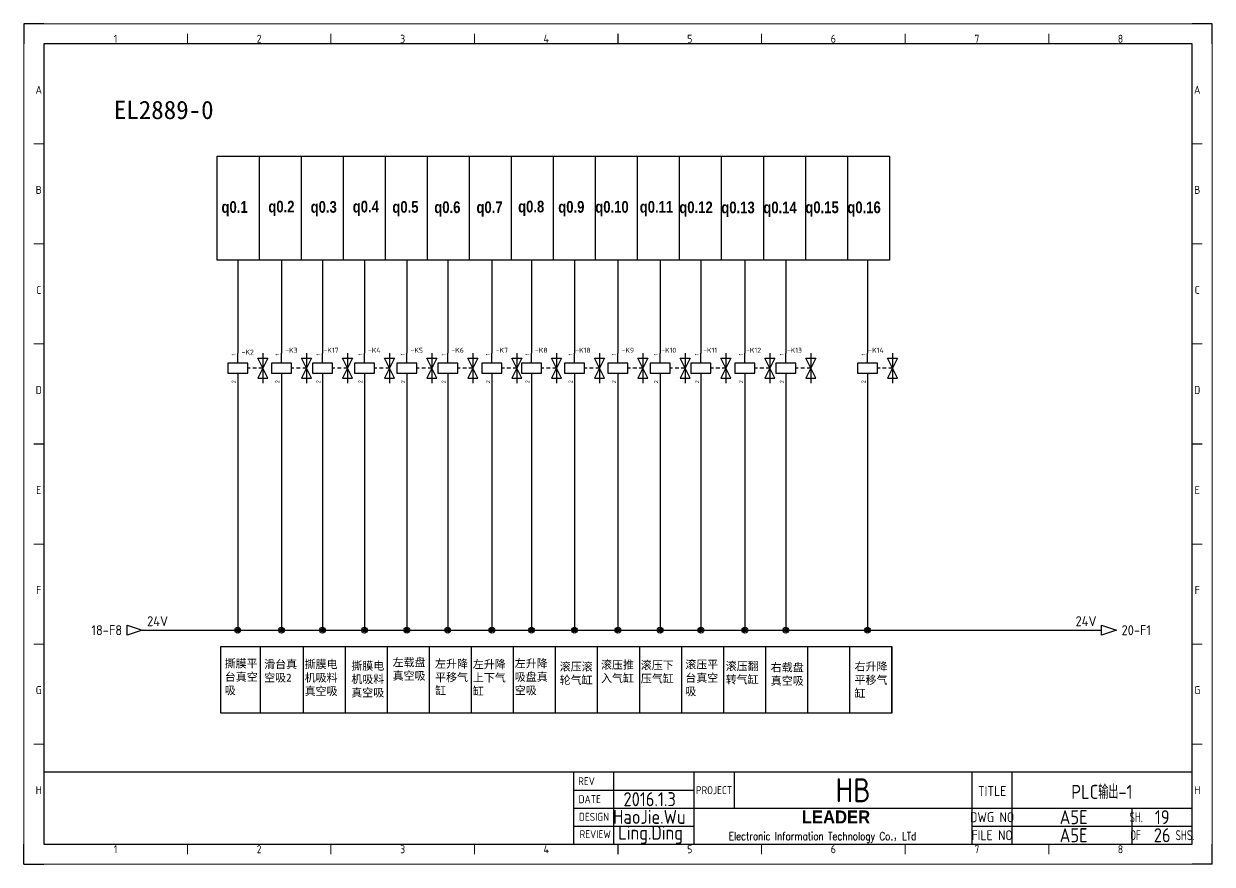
# Model space of a CAD drawing. Header units: millimetres. Extents: x -1699 to 15529, y -2130 to 61.
# Drawn here: x 10380 to 10974, y -2124 to -1704 of the extents above; entities that cross this region are included whole.
import ezdxf
from ezdxf.enums import TextEntityAlignment as Align

# ---------------------------------------------------------------- set-up
doc = ezdxf.new("R2010")
doc.units = ezdxf.units.MM
doc.header["$LTSCALE"] = 10
for name, color, linetype in [('AE_BOR', 1, 'Continuous'), ('SYMS', 7, 'Continuous'), ('TAGS', 51, 'Continuous'), ('TERMS', 123, 'Continuous'), ('WIREREF', 61, 'Continuous'), ('WIREREF_DEST', 61, 'Continuous'), ('XREF', 7, 'Continuous'), ('YEL_14_THHN', 7, 'Continuous'), ('图框_标题栏属性', 1, 'Continuous'), ('图框_标题栏文字', 6, 'Continuous')]:
    doc.layers.add(name, color=color, linetype=linetype)
doc.layers.add('细实线', color=7, linetype='Continuous', lineweight=25)
doc.styles.add('ACGBTS', font='ISOCP.SHX')
doc.styles.add('CCFS', font='', dxfattribs={"height": 0.7})
doc.styles.get("Standard").update_dxf_attribs({"font": 'simplex.shx', "width": 0.8, "height": 1.625, "bigfont": 'spec_bar.shx'})
doc.styles.add('WD_IEC', font='ISOCP2.shx', dxfattribs={"height": 4, "bigfont": 'gbcbig.shx'})
doc.styles.add('工程字', font='gbenor.shx', dxfattribs={"bigfont": 'gbcbig.shx'})
doc.styles.get('CCFS').set_extended_font_data('SimSun')

# ---------------------------------------------------------------- blocks, each defined once
blk = doc.blocks.new('Border')
for p, q in [((584, 410), (10, 410)), ((10, 410), (10, 10)), ((584, 10), (584, 410)), ((10, 10), (584, 10))]:
    blk.add_line(p, q)
at = {"layer": 'AE_BOR', "color": 1, "lineweight": 30}
for p, q in [((10, 420), (0, 420)), ((0, 420), (0, 410)), ((594, 420), (584, 420)), ((594, 410), (594, 420)), ((297, 410), (297, 415)), ((5, 210), (10, 210)), ((584, 210), (589, 210)), ((0, 0), (0, 10)), ((297, 5), (297, 10)), ((594, 0), (594, 10)), ((0, 0), (10, 0)), ((594, 0), (584, 0))]:
    blk.add_line(p, q, dxfattribs=at)
at = {"layer": 'AE_BOR', "color": 1, "lineweight": 15}
for p, q in [((0, 420), (594, 420)), ((0, 0), (0, 420)), ((594, 420), (594, 0)), ((81.75, 410), (81.75, 415)), ((153.5, 410), (153.5, 415)), ((225.25, 410), (225.25, 415)), ((368.75, 410), (368.75, 415)), ((440.5, 410), (440.5, 415)), ((512.25, 410), (512.25, 415)), ((10, 360), (5, 360)), ((589, 360), (584, 360)), ((10, 310), (5, 310)), ((589, 310), (584, 310)), ((10, 260), (5, 260)), ((589, 260), (584, 260)), ((10, 160), (5, 160)), ((589, 160), (584, 160)), ((10, 110), (5, 110)), ((589, 110), (584, 110)), ((10, 60), (5, 60)), ((589, 60), (584, 60)), ((81.75, 5), (81.75, 10)), ((153.5, 5), (153.5, 10)), ((225.25, 5), (225.25, 10)), ((368.75, 5), (368.75, 10)), ((440.5, 5), (440.5, 10)), ((512.25, 5), (512.25, 10)), ((594, 0), (0, 0))]:
    blk.add_line(p, q, dxfattribs=at)
at = {"layer": 'AE_BOR', "color": 1, "lineweight": 15, "style": 'ACGBTS'}
for s, p in [('1', (45.875, 412.5)), ('2', (117.625, 412.5)), ('3', (189.375, 412.5)), ('4', (261.125, 412.5)), ('5', (332.875, 412.5)), ('6', (404.625, 412.5)), ('7', (476.375, 412.5)), ('8', (548.125, 412.5)), ('A', (7.5, 387)), ('A', (586.5, 387)), ('B', (7.5, 337)), ('B', (586.5, 337)), ('C', (7.5, 287)), ('C', (586.5, 287)), ('D', (7.5, 237)), ('D', (586.5, 237)), ('E', (7.5, 187)), ('E', (586.5, 187)), ('F', (7.5, 137)), ('F', (586.5, 137)), ('G', (7.5, 87)), ('G', (586.5, 87)), ('H', (7.5, 37)), ('H', (586.5, 37)), ('1', (45.875, 7.5)), ('2', (117.625, 7.5)), ('3', (189.375, 7.5)), ('4', (261.125, 7.5)), ('5', (332.875, 7.5)), ('6', (404.625, 7.5)), ('7', (476.375, 7.5)), ('8', (548.125, 7.5))]:
    blk.add_text(s, height=4, dxfattribs=at).set_placement(p, align=Align.MIDDLE)
blk = doc.blocks.new('TITLE3')
for p, q in [((-309, 0), (-309, 36)), ((-289, 0), (-289, 36)), ((-249, 0), (-249, 36)), ((-249, 0), (-249, 36)), ((-249, 0), (-249, 36)), ((-229, 36), (-229, 27)), ((-110, 0), (-110, 36)), ((-90, 0), (-90, 36)), ((-309, 27), (-249, 27)), ((-229, 27), (-229, 18)), ((-309, 18), (-248.01, 18)), ((-249, 18), (0, 18)), ((-30, 0), (-30, 18)), ((-309, 9), (-249, 9)), ((-110, 9), (0, 9)), ((-289, 4.18), (-289, 4.18)), ((-289, 4.18), (-289, 4.18))]:
    blk.add_line(p, q)
blk.add_lwpolyline([(-309, 36), (-574, 36), (-574, 0), (-309, 0)], close=True)
blk.add_lwpolyline([(-309, 0), (0, 0), (0, 36), (-309, 36)])
at = {"insert": (-248.01, 16.87), "char_height": 5, "attachment_point": 1}
blk.add_mtext_dynamic_manual_height_columns('\\pi52.854;{\\fArial Black|b0|i0|c0|p34;\\H1.3x;LEADER\\Fsimplex,spec_bar|c134;\\H1.0769x; }\\P\\pi16.37;{\\H0.8x;Electronic Information Technology Co.\\fSimSun|b0|i0|c134|p2;，\\Fsimplex,spec_bar|c134;LTd}', width=138.0147, gutter_width=8.12, heights=[69.93], dxfattribs=at)
at = {"layer": '图框_标题栏属性', "style": '工程字'}
for tag, height, p in [('版本', 7, (-271.17, 31.5)), ('项目', 12, (-169.5, 27)), ('名称', 7, (-45.16, 26.53)), ('日期', 7, (-271.17, 22.5)), ('制图', 7, (-271.33, 13.69)), ('文件', 7, (-59.26, 13.5)), ('页数', 7, (-16.34, 13.5)), ('审核', 7, (-270.7, 4.72)), ('图号', 7, (-59.26, 4.5)), ('总数', 7, (-16.34, 4.5))]:
    blk.add_attdef(tag, text='', height=height, dxfattribs=at).set_placement(p, align=Align.MIDDLE)
at = {"layer": '图框_标题栏文字', "style": '工程字'}
for s, height, p in [('REV', 4, (-302.75, 31.5)), ('DATE', 4, (-301.08, 22.5)), ('PROJECT', 4, (-239, 27)), ('TITLE', 5, (-100, 26.53)), ('DESIGN', 4, (-299, 13.69)), ('DWG NO', 5, (-100, 13.5)), ('REVIEW', 4, (-298.37, 5.01)), ('FILE NO', 5, (-100, 4.5))]:
    blk.add_text(s, height=height, dxfattribs=at).set_placement(p, align=Align.MIDDLE_CENTER)
at = {"layer": '图框_标题栏文字', "style": '工程字', "width": 0.8}
for s, p in [('SH.            ', (-15, 13.5)), ('OF        SHS.', (-15, 4.5))]:
    blk.add_text(s, height=5, dxfattribs=at).set_placement(p, align=Align.MIDDLE_CENTER)
blk = doc.blocks.new('HA1D3')
blk.add_lwpolyline([(0, 0), (-3.75, -1.25), (-3.75, 1.25)], close=True)
at = {"style": 'WD_IEC'}
for tag, p, height, flags in [('WIRENO', (1.25, 1), 2.5, 8), ('X1TERM01', (0, 0), 0.32, 1)]:
    blk.add_attdef(tag, p, '', height=height, dxfattribs=dict(at, flags=flags))
blk.add_attdef('XREF', text='', height=2.5, dxfattribs=at).set_placement((-5, 0), align=Align.MIDDLE_RIGHT)
at = {"style": 'WD_IEC', "flags": 1}
blk.add_attdef('SIGCODE', text='', height=1, dxfattribs=at).set_placement((-2.5, 1.8), align=Align.RIGHT)
at = {"style": 'WD_IEC'}
blk.add_attdef('DESC1', text='', height=2.5, dxfattribs=at).set_placement((1.25, -1), align=Align.TOP_LEFT)
blk = doc.blocks.new('*U279')
at = {"layer": 'SYMS'}
blk.add_line((0, -16.65), (0, 16.65), dxfattribs=at)
blk = doc.blocks.new('*U280')
at = {"layer": 'SYMS', "color": 0, "linetype": 'ByBlock', "lineweight": -2, "transparency": 16777216}
for p in [(0, 0), (21, 0), (42, 0), (63, 0), (84, 0), (105, 0), (126, 0), (147, 0), (168, 0), (189, 0), (210, 0), (231, 0), (252, 0), (273, 0), (294, 0)]:
    blk.add_blockref('*U279', p, dxfattribs=at)
blk = doc.blocks.new('*U281')
at = {"layer": 'SYMS'}
blk.add_line((0, 25.98), (0, -25.98), dxfattribs=at)
blk = doc.blocks.new('*U282')
at = {"layer": 'SYMS', "color": 0, "linetype": 'ByBlock', "lineweight": -2, "transparency": 16777216}
for p in [(0, 0), (21, 0), (42, 0), (63, 0), (84, 0), (105, 0), (126, 0), (147, 0), (168, 0), (189, 0), (210, 0), (231, 0), (252, 0), (273, 0), (294, 0), (315, 0)]:
    blk.add_blockref('*U281', p, dxfattribs=at)
blk = doc.blocks.new('WDDOT')
for radius in [0.72, 0.449, 0.223]:
    blk.add_circle((0, 0), radius)
blk = doc.blocks.new('VSV1')
for p, q in [((0, 2.5), (0, 7.5)), ((12.5, 7.5), (12.5, -7.5)), ((6.25, 0), (5, 0)), ((9.38, 0), (7.5, 0)), ((12.5, 0), (10, 5)), ((10, 5), (15, 5)), ((12.5, 0), (10, -5)), ((12.5, 0), (10.62, 0)), ((15, 5), (12.5, 0)), ((15, -5), (12.5, 0)), ((0, -2.5), (0, -7.5)), ((10, -5), (15, -5))]:
    blk.add_line(p, q)
blk.add_lwpolyline([(-5, 2.5), (-5, -2.5), (5, -2.5), (5, 2.5)], close=True)
at = {"style": 'WD_IEC'}
for tag, p in [('INST', (-5.25, 11.5)), ('TAG1', (-5.25, 4.5)), ('LOC', (-5.25, 8)), ('DESC1', (-5.25, -6.85)), ('DESC3', (-5.25, -13.85)), ('DESC2', (-5.25, -10.35))]:
    blk.add_attdef(tag, text='', height=2.5, dxfattribs=at).set_placement(p, align=Align.RIGHT)
blk.add_attdef('TERM01', text='', height=2, rotation=90, dxfattribs=at).set_placement((-1, 7.5), align=Align.RIGHT)
at = {"style": 'WD_IEC', "flags": 1}
for tag, p, height in [('X2TERM01', (0, 7.5), 0.32), ('X4LINK', (-5, 0), 0.32), ('X1LINK', (12.5, 0), 0.32), ('ASSYCODE', (1, -4), 1), ('FAMILY', (1, -5.5), 1), ('X8TERM02', (0, -7.5), 0.32), ('CATDESC', (1, -7), 1)]:
    blk.add_attdef(tag, p, '', height=height, dxfattribs=at)
at = {"style": 'WD_IEC', "flags": 9}
for tag, p in [('MFG', (-6, 1)), ('CAT', (-6, -1.5))]:
    blk.add_attdef(tag, text='', height=1.5, dxfattribs=at).set_placement(p, align=Align.RIGHT)
at = {"style": 'WD_IEC'}
blk.add_attdef('TERM02', (-1, -7.5), '', height=2, rotation=90, dxfattribs=at)
at = {"lineweight": 9, "style": 'WD_IEC'}
for tag, p in [('NO', (-5.5, -16.5)), ('NC', (-5.5, -20))]:
    blk.add_attdef(tag, text='', height=2.5, dxfattribs=at).set_placement(p, align=Align.TOP_RIGHT)
for tag, p in [('XREFNO', (-4, -16.5)), ('XREFNC', (-4, -20)), ('WDTAGALT', (-3.88, -23.13))]:
    blk.add_attdef(tag, text='', height=2.5, dxfattribs=at).set_placement(p, align=Align.TOP_LEFT)
blk = doc.blocks.new('HA1S1')
blk.add_lwpolyline([(0, 1.25), (3.75, 0), (0, -1.25)], close=True)
at = {"style": 'WD_IEC'}
for tag, height, flags, p in [('WIRENO', 2.5, 8, (-1.25, 1)), ('SIGCODE', 1, 1, (5, 1.8))]:
    blk.add_attdef(tag, text='', height=height, dxfattribs=dict(at, flags=flags)).set_placement(p, align=Align.RIGHT)
at = {"style": 'WD_IEC', "flags": 1}
blk.add_attdef('X4TERM01', (0, 0), '', height=0.32, dxfattribs=at)
at = {"style": 'WD_IEC'}
blk.add_attdef('XREF', text='', height=2.5, dxfattribs=at).set_placement((5, 0), align=Align.MIDDLE_LEFT)
blk.add_attdef('DESC1', text='', height=2.5, dxfattribs=at).set_placement((-1.25, -1), align=Align.TOP_RIGHT)

msp = doc.modelspace()

# ---------------------------------------------------------------- linework, layer by layer
at = {"layer": 'SYMS'}
for p, q in [((10476.56, -1770.12), (10497.56, -1770.12)), ((10498.03, -2015.11), (10498.03, -2048.41))]:
    msp.add_line(p, q, dxfattribs=at)
for points in [[(10476.56, -1770.12), (10812.56, -1770.12), (10812.56, -1822.09), (10476.56, -1822.09)], [(10478.4, -2015.11), (10813.75, -2015.11), (10813.75, -2048.41), (10478.4, -2048.41)]]:
    msp.add_lwpolyline(points, close=True, dxfattribs=at)
at = {"layer": 'YEL_14_THHN'}
for p, q in [((10486.83, -1822.09), (10486.83, -1868.6)), ((10508.71, -1822.09), (10508.71, -1868.6)), ((10529.19, -1822.09), (10529.19, -1868.6)), ((10550.19, -1822.09), (10550.19, -1868.6)), ((10571.37, -1822.09), (10571.37, -1868.6)), ((10591.79, -1822.09), (10591.79, -1868.6)), ((10613.89, -1822.09), (10613.89, -1868.6)), ((10633.67, -1822.09), (10633.67, -1868.6)), ((10655.19, -1822.09), (10655.19, -1868.6)), ((10676.88, -1822.09), (10676.88, -1868.6)), ((10697.93, -1822.09), (10697.93, -1868.6)), ((10718.36, -1822.09), (10718.36, -1868.6)), ((10740.35, -1822.09), (10740.35, -1868.6)), ((10760.78, -1822.09), (10760.78, -1868.6)), ((10801.64, -1822.09), (10801.64, -1868.6)), ((10486.83, -1883.6), (10486.83, -2007.02)), ((10508.71, -1883.6), (10508.71, -2007.02)), ((10529.19, -1883.6), (10529.19, -2007.02)), ((10550.19, -1883.6), (10550.19, -2007.02)), ((10571.37, -1883.6), (10571.37, -2007.02)), ((10591.79, -1883.6), (10591.79, -2007.02)), ((10613.89, -1883.6), (10613.89, -2007.02)), ((10633.67, -1883.6), (10633.67, -2007.02)), ((10655.19, -1883.6), (10655.19, -2007.02)), ((10676.88, -1883.6), (10676.88, -2007.02)), ((10697.93, -1883.6), (10697.93, -2007.02)), ((10718.36, -1883.6), (10718.36, -2007.02)), ((10740.35, -1883.6), (10740.35, -2007.02)), ((10760.78, -1883.6), (10760.78, -2007.02)), ((10801.64, -1883.6), (10801.64, -2007.02)), ((10439.07, -2007.02), (10918.61, -2007.02))]:
    msp.add_line(p, q, dxfattribs=at)

# ---------------------------------------------------------------- block references
ref = msp.add_blockref('TITLE3', (10963.92, -2113.97))
ref.add_attrib('总数', '26', dxfattribs={"layer": '图框_标题栏属性', "height": 7, "style": '工程字'}).set_placement((10948.92, -2109.47), align=Align.MIDDLE)
ref.add_attrib('页数', '19', dxfattribs={"layer": '图框_标题栏属性', "height": 7, "style": '工程字'}).set_placement((10948.92, -2100.47), align=Align.MIDDLE)
ref.add_attrib('文件', 'A5E', dxfattribs={"layer": '图框_标题栏属性', "height": 7, "style": '工程字'}).set_placement((10904.66, -2100.47), align=Align.MIDDLE)
ref.add_attrib('图号', 'A5E', dxfattribs={"layer": '图框_标题栏属性', "height": 7, "style": '工程字'}).set_placement((10904.66, -2109.47), align=Align.MIDDLE)
ref.add_attrib('名称', 'PLC输出-1', dxfattribs={"layer": '图框_标题栏属性', "height": 7, "style": '工程字'}).set_placement((10918.76, -2087.44), align=Align.MIDDLE)
ref.add_attrib('项目', 'HB', dxfattribs={"layer": '图框_标题栏属性', "height": 12, "style": '工程字'}).set_placement((10794.42, -2086.97), align=Align.MIDDLE)
ref.add_attrib('审核', 'Ling.Ding', dxfattribs={"layer": '图框_标题栏属性', "height": 7, "style": '工程字'}).set_placement((10693.21, -2109.25), align=Align.MIDDLE)
ref.add_attrib('制图', 'HaoJie.Wu', dxfattribs={"layer": '图框_标题栏属性', "height": 7, "style": '工程字'}).set_placement((10692.59, -2100.28), align=Align.MIDDLE)
ref.add_attrib('日期', '2016.1.3', dxfattribs={"layer": '图框_标题栏属性', "height": 7, "style": '工程字'}).set_placement((10692.75, -2091.47), align=Align.MIDDLE)
at = {"layer": 'AE_BOR'}
msp.add_blockref('Border', (10379.92, -2123.97), dxfattribs=at)
at = {"layer": 'SYMS'}
for name, p in [('*U282', (10497.56, -1796.11)), ('*U280', (10519.75, -2031.76))]:
    msp.add_blockref(name, p, dxfattribs=at)
ref = msp.add_blockref('VSV1', (10486.83, -1876.1), dxfattribs=at)
ref.add_attrib('TERM02', '2', (10485.83, -1883.6), dxfattribs={"layer": 'TERMS', "height": 2, "rotation": 90, "style": 'WD_IEC'})
ref.add_attrib('TERM01', '1', dxfattribs={"layer": 'TERMS', "height": 2, "rotation": 90, "style": 'WD_IEC'}).set_placement((10485.83, -1868.6), align=Align.RIGHT)
ref.add_attrib('TAG1', '-K2', dxfattribs={"layer": 'TAGS', "height": 2.5, "style": 'WD_IEC'}).set_placement((10494.91, -1869.33), align=Align.RIGHT)
ref = msp.add_blockref('VSV1', (10508.71, -1876.1), dxfattribs=at)
ref.add_attrib('TERM02', '2', (10507.71, -1883.6), dxfattribs={"layer": 'TERMS', "height": 2, "rotation": 90, "style": 'WD_IEC'})
ref.add_attrib('TERM01', '1', dxfattribs={"layer": 'TERMS', "height": 2, "rotation": 90, "style": 'WD_IEC'}).set_placement((10507.71, -1868.6), align=Align.RIGHT)
ref.add_attrib('TAG1', '-K3', dxfattribs={"layer": 'TAGS', "height": 2.5, "style": 'WD_IEC'}).set_placement((10516.78, -1868.38), align=Align.RIGHT)
ref = msp.add_blockref('VSV1', (10529.19, -1876.1), dxfattribs=at)
ref.add_attrib('TERM02', '2', (10528.19, -1883.6), dxfattribs={"layer": 'TERMS', "height": 2, "rotation": 90, "style": 'WD_IEC'})
ref.add_attrib('TERM01', '1', dxfattribs={"layer": 'TERMS', "height": 2, "rotation": 90, "style": 'WD_IEC'}).set_placement((10528.19, -1868.6), align=Align.RIGHT)
ref.add_attrib('TAG1', '-K17', dxfattribs={"layer": 'TAGS', "height": 2.5, "style": 'WD_IEC'}).set_placement((10537.26, -1868.38), align=Align.RIGHT)
ref = msp.add_blockref('VSV1', (10550.19, -1876.1), dxfattribs=at)
ref.add_attrib('TERM02', '2', (10549.19, -1883.6), dxfattribs={"layer": 'TERMS', "height": 2, "rotation": 90, "style": 'WD_IEC'})
ref.add_attrib('TERM01', '1', dxfattribs={"layer": 'TERMS', "height": 2, "rotation": 90, "style": 'WD_IEC'}).set_placement((10549.19, -1868.6), align=Align.RIGHT)
ref.add_attrib('TAG1', '-K4', dxfattribs={"layer": 'TAGS', "height": 2.5, "style": 'WD_IEC'}).set_placement((10558.26, -1868.38), align=Align.RIGHT)
ref = msp.add_blockref('VSV1', (10571.37, -1876.1), dxfattribs=at)
ref.add_attrib('TERM02', '2', (10570.37, -1883.6), dxfattribs={"layer": 'TERMS', "height": 2, "rotation": 90, "style": 'WD_IEC'})
ref.add_attrib('TERM01', '1', dxfattribs={"layer": 'TERMS', "height": 2, "rotation": 90, "style": 'WD_IEC'}).set_placement((10570.37, -1868.6), align=Align.RIGHT)
ref.add_attrib('TAG1', '-K5', dxfattribs={"layer": 'TAGS', "height": 2.5, "style": 'WD_IEC'}).set_placement((10579.45, -1868.38), align=Align.RIGHT)
ref = msp.add_blockref('VSV1', (10591.79, -1876.1), dxfattribs=at)
ref.add_attrib('TERM02', '2', (10590.79, -1883.6), dxfattribs={"layer": 'TERMS', "height": 2, "rotation": 90, "style": 'WD_IEC'})
ref.add_attrib('TERM01', '1', dxfattribs={"layer": 'TERMS', "height": 2, "rotation": 90, "style": 'WD_IEC'}).set_placement((10590.79, -1868.6), align=Align.RIGHT)
ref.add_attrib('TAG1', '-K6', dxfattribs={"layer": 'TAGS', "height": 2.5, "style": 'WD_IEC'}).set_placement((10599.86, -1868.38), align=Align.RIGHT)
ref = msp.add_blockref('VSV1', (10613.89, -1876.1), dxfattribs=at)
ref.add_attrib('TERM02', '2', (10612.89, -1883.6), dxfattribs={"layer": 'TERMS', "height": 2, "rotation": 90, "style": 'WD_IEC'})
ref.add_attrib('TERM01', '1', dxfattribs={"layer": 'TERMS', "height": 2, "rotation": 90, "style": 'WD_IEC'}).set_placement((10612.89, -1868.6), align=Align.RIGHT)
ref.add_attrib('TAG1', '-K7', dxfattribs={"layer": 'TAGS', "height": 2.5, "style": 'WD_IEC'}).set_placement((10621.96, -1868.38), align=Align.RIGHT)
ref = msp.add_blockref('VSV1', (10633.67, -1876.1), dxfattribs=at)
ref.add_attrib('TERM02', '2', (10632.67, -1883.6), dxfattribs={"layer": 'TERMS', "height": 2, "rotation": 90, "style": 'WD_IEC'})
ref.add_attrib('TERM01', '1', dxfattribs={"layer": 'TERMS', "height": 2, "rotation": 90, "style": 'WD_IEC'}).set_placement((10632.67, -1868.6), align=Align.RIGHT)
ref.add_attrib('TAG1', '-K8', dxfattribs={"layer": 'TAGS', "height": 2.5, "style": 'WD_IEC'}).set_placement((10641.74, -1868.38), align=Align.RIGHT)
ref = msp.add_blockref('VSV1', (10655.19, -1876.1), dxfattribs=at)
ref.add_attrib('TERM02', '2', (10654.19, -1883.6), dxfattribs={"layer": 'TERMS', "height": 2, "rotation": 90, "style": 'WD_IEC'})
ref.add_attrib('TERM01', '1', dxfattribs={"layer": 'TERMS', "height": 2, "rotation": 90, "style": 'WD_IEC'}).set_placement((10654.19, -1868.6), align=Align.RIGHT)
ref.add_attrib('TAG1', '-K18', dxfattribs={"layer": 'TAGS', "height": 2.5, "style": 'WD_IEC'}).set_placement((10663.26, -1868.38), align=Align.RIGHT)
ref = msp.add_blockref('VSV1', (10676.88, -1876.1), dxfattribs=at)
ref.add_attrib('TERM02', '2', (10675.88, -1883.6), dxfattribs={"layer": 'TERMS', "height": 2, "rotation": 90, "style": 'WD_IEC'})
ref.add_attrib('TERM01', '1', dxfattribs={"layer": 'TERMS', "height": 2, "rotation": 90, "style": 'WD_IEC'}).set_placement((10675.88, -1868.6), align=Align.RIGHT)
ref.add_attrib('TAG1', '-K9', dxfattribs={"layer": 'TAGS', "height": 2.5, "style": 'WD_IEC'}).set_placement((10684.95, -1868.38), align=Align.RIGHT)
ref = msp.add_blockref('VSV1', (10697.93, -1876.1), dxfattribs=at)
ref.add_attrib('TERM02', '2', (10696.93, -1883.6), dxfattribs={"layer": 'TERMS', "height": 2, "rotation": 90, "style": 'WD_IEC'})
ref.add_attrib('TERM01', '1', dxfattribs={"layer": 'TERMS', "height": 2, "rotation": 90, "style": 'WD_IEC'}).set_placement((10696.93, -1868.6), align=Align.RIGHT)
ref.add_attrib('TAG1', '-K10', dxfattribs={"layer": 'TAGS', "height": 2.5, "style": 'WD_IEC'}).set_placement((10706.01, -1868.38), align=Align.RIGHT)
ref = msp.add_blockref('VSV1', (10718.36, -1876.1), dxfattribs=at)
ref.add_attrib('TERM02', '2', (10717.36, -1883.6), dxfattribs={"layer": 'TERMS', "height": 2, "rotation": 90, "style": 'WD_IEC'})
ref.add_attrib('TERM01', '1', dxfattribs={"layer": 'TERMS', "height": 2, "rotation": 90, "style": 'WD_IEC'}).set_placement((10717.36, -1868.6), align=Align.RIGHT)
ref.add_attrib('TAG1', '-K11', dxfattribs={"layer": 'TAGS', "height": 2.5, "style": 'WD_IEC'}).set_placement((10726.44, -1868.38), align=Align.RIGHT)
ref = msp.add_blockref('VSV1', (10740.35, -1876.1), dxfattribs=at)
ref.add_attrib('TERM02', '2', (10739.35, -1883.6), dxfattribs={"layer": 'TERMS', "height": 2, "rotation": 90, "style": 'WD_IEC'})
ref.add_attrib('TERM01', '1', dxfattribs={"layer": 'TERMS', "height": 2, "rotation": 90, "style": 'WD_IEC'}).set_placement((10739.35, -1868.6), align=Align.RIGHT)
ref.add_attrib('TAG1', '-K12', dxfattribs={"layer": 'TAGS', "height": 2.5, "style": 'WD_IEC'}).set_placement((10748.42, -1868.38), align=Align.RIGHT)
ref = msp.add_blockref('VSV1', (10760.78, -1876.1), dxfattribs=at)
ref.add_attrib('TERM02', '2', (10759.78, -1883.6), dxfattribs={"layer": 'TERMS', "height": 2, "rotation": 90, "style": 'WD_IEC'})
ref.add_attrib('TERM01', '1', dxfattribs={"layer": 'TERMS', "height": 2, "rotation": 90, "style": 'WD_IEC'}).set_placement((10759.78, -1868.6), align=Align.RIGHT)
ref.add_attrib('TAG1', '-K13', dxfattribs={"layer": 'TAGS', "height": 2.5, "style": 'WD_IEC'}).set_placement((10768.85, -1868.38), align=Align.RIGHT)
ref = msp.add_blockref('VSV1', (10801.64, -1876.1), dxfattribs=at)
ref.add_attrib('TERM02', '2', (10800.64, -1883.6), dxfattribs={"layer": 'TERMS', "height": 2, "rotation": 90, "style": 'WD_IEC'})
ref.add_attrib('TERM01', '1', dxfattribs={"layer": 'TERMS', "height": 2, "rotation": 90, "style": 'WD_IEC'}).set_placement((10800.64, -1868.6), align=Align.RIGHT)
ref.add_attrib('TAG1', '-K14', dxfattribs={"layer": 'TAGS', "height": 2.5, "style": 'WD_IEC'}).set_placement((10809.72, -1868.38), align=Align.RIGHT)
ref = msp.add_blockref('HA1D3', (10439.07, -2007.02), dxfattribs=dict(at, xscale=2, yscale=2, zscale=2))
ref.add_attrib('XREF', '18-F8', dxfattribs={"layer": 'XREF', "height": 5, "style": 'WD_IEC'}).set_placement((10429.07, -2007.02), align=Align.MIDDLE_RIGHT)
ref.add_attrib('WIRENO', '24V', (10441.57, -2005.02), dxfattribs={"layer": 'WIREREF_DEST', "height": 5, "style": 'WD_IEC', "flags": 8})
ref = msp.add_blockref('HA1S1', (10918.61, -2007.02), dxfattribs=dict(at, xscale=2, yscale=2, zscale=2))
ref.add_attrib('XREF', '20-F1', dxfattribs={"layer": 'XREF', "height": 5, "style": 'WD_IEC'}).set_placement((10928.61, -2007.02), align=Align.MIDDLE_LEFT)
ref.add_attrib('WIRENO', '24V', dxfattribs={"layer": 'WIREREF', "height": 5, "style": 'WD_IEC', "flags": 8}).set_placement((10916.11, -2005.02), align=Align.RIGHT)
at = {"layer": 'SYMS', "xscale": 2, "yscale": 2, "zscale": 2}
for p in [(10486.83, -2007.02), (10508.71, -2007.02), (10529.19, -2007.02), (10550.19, -2007.02), (10571.37, -2007.02), (10591.79, -2007.02), (10613.89, -2007.02), (10633.67, -2007.02), (10655.19, -2007.02), (10676.88, -2007.02), (10697.93, -2007.02), (10718.36, -2007.02), (10740.35, -2007.02), (10760.78, -2007.02), (10801.64, -2007.02)]:
    msp.add_blockref('WDDOT', p, dxfattribs=at)

# ---------------------------------------------------------------- texts
at = {"layer": 'SYMS', "attachment_point": 1, "style": 'CCFS'}
for s, heights, insert, char_height in [('\\P{\\fSimSun|b1|i0|c134|p2;EL2889-0}', [28.12], (10424.93, -1727.15), 9.1652), ('\\P撕膜平台真空吸', [28.12], (10480.35, -2014.94), 4.024), ('\\P滑台真空吸2', [28.12], (10500.08, -2015.3), 4.024), ('\\P撕膜电机吸料真空吸', [28.12], (10520.31, -2015.3), 4.024), ('\\P撕膜电机吸料真空吸', [28.12], (10543.64, -2016.1), 4.024), ('\\P左载盘真空吸', [28.12], (10564.3, -2014.37), 4.024), ('\\P左升降平移气缸', [34.76], (10585.49, -2015.11), 4.024), ('\\P左升降上下气缸', [34.76], (10604.36, -2015.33), 4.024), ('\\P左升降吸盘真空吸', [28.12], (10625.31, -2014.93), 4.024), ('\\P滚压滚轮气缸', [28.12], (10647.78, -2016.52), 4.024), ('\\P滚压推入气缸', [28.12], (10668.42, -2015.61), 4.024), ('\\P滚压下压气缸', [28.12], (10688.31, -2015.79), 4.024), ('\\P滚压平台真空吸', [28.12], (10710.58, -2015.45), 4.024), ('\\P滚压翻转气缸', [28.12], (10730.76, -2016.28), 4.024), ('\\P右载盘真空吸', [28.12], (10753.26, -2016.91), 4.024), ('\\P右升降平移气缸', [28.12], (10795.16, -2016.46), 4.024)]:
    msp.add_mtext_dynamic_manual_height_columns(s, width=17.3119, gutter_width=0, heights=heights, dxfattribs=dict(at, insert=insert, char_height=char_height))
at = {"layer": '细实线', "char_height": 5.8437, "width": 4.8714, "attachment_point": 1}
for s, insert in [('{\\fArial|b1|i0|c0|p34;q0.1}', (10478.74, -1792.62)), ('{\\fArial|b1|i0|c0|p34;q0.2}', (10502.17, -1792.41)), ('{\\fArial|b1|i0|c0|p34;q0.3}', (10523.3, -1792.57)), ('{\\fArial|b1|i0|c0|p34;q0.4}', (10544.34, -1792.41)), ('{\\fArial|b1|i0|c0|p34;q0.5}', (10564.15, -1792.58)), ('{\\fArial|b1|i0|c0|p34;q0.6}', (10585.1, -1792.73)), ('{\\fArial|b1|i0|c0|p34;q0.7}', (10606.18, -1792.73)), ('{\\fArial|b1|i0|c0|p34;q0.8}', (10627, -1792.39)), ('{\\fArial|b1|i0|c0|p34;q0.9}', (10647.06, -1792.56)), ('{\\fArial|b1|i0|c0|p34;q0.10}', (10665.56, -1792.56)), ('{\\fArial|b1|i0|c0|p34;q0.11}', (10687.78, -1792.55)), ('{\\fArial|b1|i0|c0|p34;q0.12}', (10707.56, -1792.77)), ('{\\fArial|b1|i0|c0|p34;q0.13}', (10728.56, -1792.85)), ('{\\fArial|b1|i0|c0|p34;q0.14}', (10749.56, -1792.86)), ('{\\fArial|b1|i0|c0|p34;q0.15}', (10770.56, -1792.78)), ('{\\fArial|b1|i0|c0|p34;q0.16}', (10791.56, -1792.8))]:
    msp.add_mtext(s, dxfattribs=dict(at, insert=insert))

doc.saveas('drawing.dxf')
